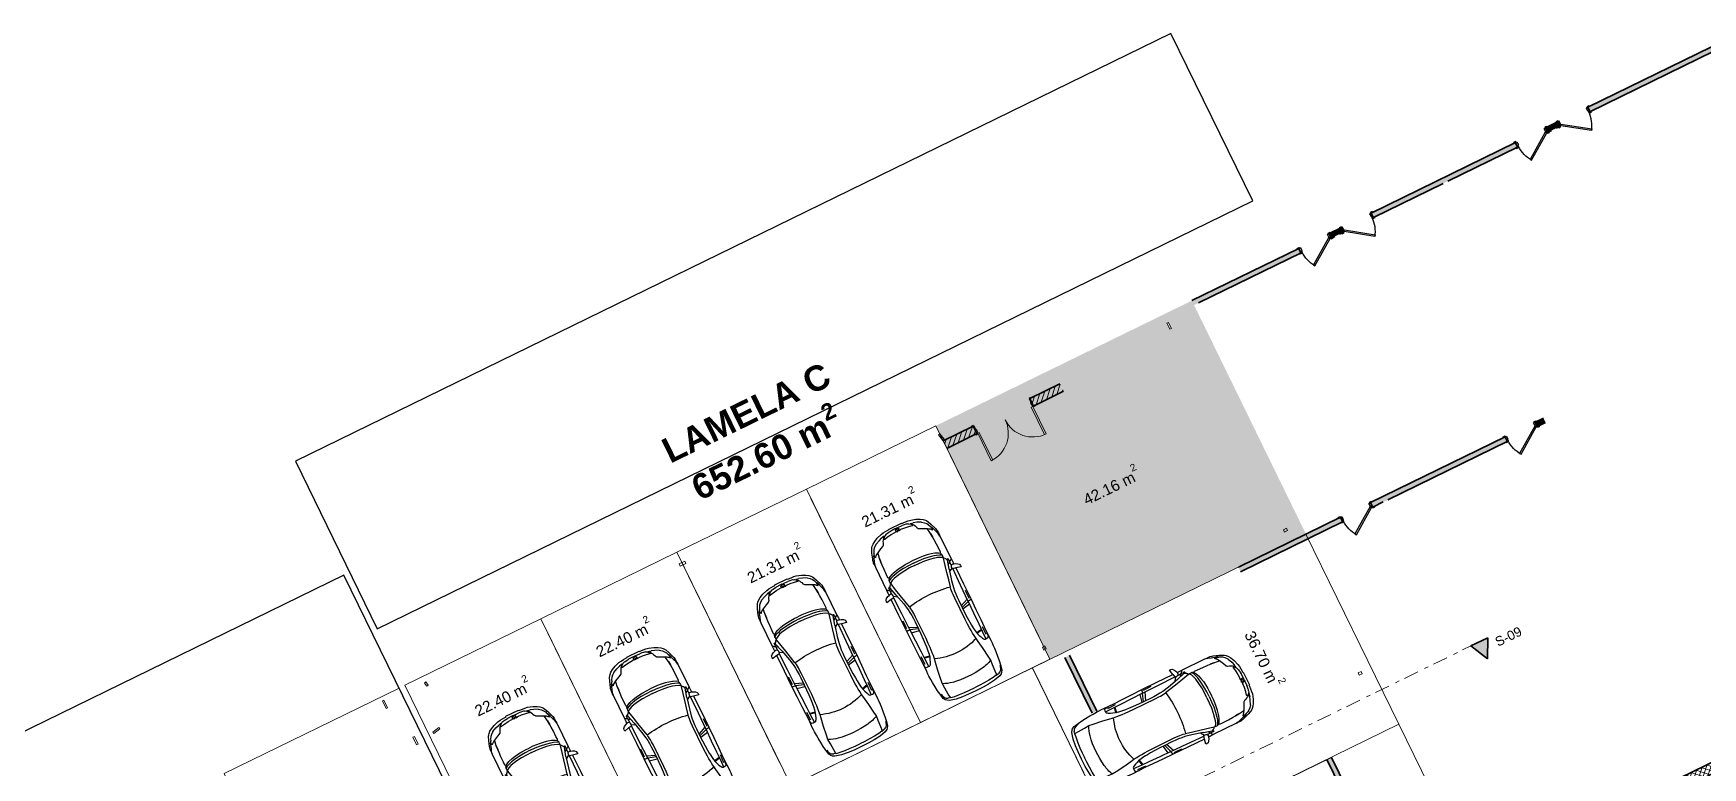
# Model space of a CAD drawing. Header units: metres. Extents: x 7511783 to 7512372, y 4692307 to 4692611.
# Drawn here: x 7512304.86 to 7512344.68, y 4692572.71 to 4692590.23 of the extents above; entities that cross this region are included whole.
import ezdxf

# ---------------------------------------------------------------- set-up
doc = ezdxf.new("R2010")
doc.units = ezdxf.units.M
doc.linetypes.add('Dot & Dashed', pattern=[670.277762, 352.777767, -176.388884, 0, -141.111112])
doc.linetypes.add('Long Dashed', pattern=[793.749976, 476.249993, -317.499983])
for name, color, linetype, lineweight, true_color in [('A - Fill Zone_Pen_No__156', 7, 'Continuous', 0, 0x54689e), ('A - Fill Zone_Pen_No__89', 7, 'Continuous', 0, 0x71cebe), ('A - Muret_Pen_No__102', 7, 'Continuous', 0, 0xcccccc), ('Annotation - Text_Pen_No__48', 7, 'Continuous', 0, 0xa80f02), ('ARCHICAD Doors_Pen_No__108', 7, 'Continuous', 0, 0xfd8379), ('Marker - Section_Pen_No__25', 7, 'Continuous', 0, 0x40a5ff), ('Marker - Section_Pen_No__85', 7, 'Continuous', 0, 0x80c2ff)]:
    doc.layers.add(name, color=color, linetype=linetype, lineweight=lineweight, true_color=true_color)
for name, color, linetype, lineweight in [('A - Muret', 7, 'Continuous', 0), ('A - Muret_Pen_No__101', 252, 'Continuous', 0), ('A - Muret_Pen_No__7', 7, 'Continuous', 0), ('A - Pllaka Themel', 7, 'Continuous', 0), ('A - Pllaka Themel_Pen_No__42', 8, 'Continuous', 0), ('A - Shtyllat', 7, 'Continuous', 0), ('A - Shtyllat_Pen_No__1', 7, 'Continuous', 0), ('A -Polyline_Pen_No__42', 8, 'Continuous', 0), ('A1 - Bodrumi -1', 7, 'Continuous', 0), ('A1 - Bodrumi -1_Pen_No__42', 8, 'Continuous', 0), ('ARCHICAD Doors_Pen_No__42', 8, 'Continuous', 0), ('garazhat-netw-amiri - b1', 20, 'Continuous', 0), ('Interior - Furniture _Pen_No__42', 8, 'Continuous', 0), ('Marker - Section', 7, 'Continuous', 0)]:
    doc.layers.add(name, color=color, linetype=linetype, lineweight=lineweight)
doc.styles.add('GENERATED_STYLE_1', font='arial.ttf')
doc.styles.add('GENERATED_STYLE_2', font='arialbd.ttf')
pattern_1 = [(45, (0, 0), (-68.9429, 68.9429), [])]
pattern_2 = [(45, (0, 0), (-68.9429, 68.9429), []), (135, (0, 0), (68.9429, 68.9429), [])]

# ---------------------------------------------------------------- blocks, each defined once
blk = doc.blocks.new('Slab_2', base_point=(27550, -20501))
at = {"layer": 'A - Pllaka Themel_Pen_No__42', "color": 8, "linetype": 'Continuous', "lineweight": 25, "flags": 128}
blk.add_lwpolyline([(27550, -20501), (52100, -20501), (52100, 1500), (27550, 1500)], close=True, dxfattribs=at)
blk = doc.blocks.new('Slab_3', base_point=(4150, -24950))
at = {"layer": 'A1 - Bodrumi -1_Pen_No__42', "color": 8, "linetype": 'Continuous', "lineweight": 25, "flags": 128}
blk.add_lwpolyline([(4150, -24950), (27400, -24951), (27400, -20501), (4150, -20501)], close=True, dxfattribs=at)
blk = doc.blocks.new('Door 22')
at = {"layer": 'ARCHICAD Doors_Pen_No__42', "color": 8, "linetype": 'Continuous', "lineweight": 25}
for p, q in [((-260, 394), (-237, 427)), ((-237, 427), (372, 0)), ((-387, 24), (-437, 24)), ((-437, 24), (-437, 5)), ((-437, 5), (-387, 5)), ((-400, 5), (-437, 5)), ((-400, 5), (-437, 5)), ((-375, 5), (-400, 5)), ((-400, 5), (-400, 0)), ((-400, 0), (-400, 5)), ((-400, 0), (-400, 5)), ((-400, 0), (-375, 0)), ((-372, 0), (-400, 0)), ((-400, 0), (-400, -115)), ((-400, -115), (-400, 0)), ((-400, -115), (-400, 0)), ((-387, 5), (-387, 24)), ((-375, 0), (-375, 5)), ((-372, -40), (-372, 0)), ((349, -33), (-260, 394)), ((372, 0), (349, -33)), ((400, 0), (372, 0)), ((372, 0), (372, -40)), ((400, 5), (375, 5)), ((375, 5), (375, 0)), ((375, 0), (400, 0)), ((437, 24), (387, 24)), ((387, 24), (387, 5)), ((387, 5), (437, 5)), ((400, 0), (400, 5)), ((400, 0), (400, 5)), ((400, 0), (400, 5)), ((400, 5), (437, 5)), ((400, 5), (437, 5)), ((400, -115), (400, 0)), ((400, -115), (400, 0)), ((400, -115), (400, 0)), ((437, 5), (437, 24)), ((-387, -115), (-437, -115)), ((-437, -115), (-437, -134)), ((-400, -115), (-437, -115)), ((-400, -115), (-437, -115)), ((-437, -134), (-387, -134)), ((-400, -115), (-360, -115)), ((-387, -134), (-387, -115)), ((-360, -40), (-372, -40)), ((-360, -115), (-360, -40)), ((372, -40), (360, -40)), ((360, -40), (360, -115)), ((360, -115), (400, -115)), ((437, -115), (387, -115)), ((387, -115), (387, -134)), ((387, -134), (437, -134)), ((400, -115), (437, -115)), ((400, -115), (437, -115)), ((437, -134), (437, -115))]:
    blk.add_line(p, q, dxfattribs=at)
blk.add_arc((372, 0), 744, 145, 180, dxfattribs=at)
blk = doc.blocks.new('Door 22_2')
at = {"layer": 'ARCHICAD Doors_Pen_No__42', "color": 8, "linetype": 'Continuous', "lineweight": 25}
for p, q in [((-260, 394), (-237, 427)), ((-237, 427), (372, 0)), ((-437, 0), (-437, 19)), ((-437, 19), (-387, 19)), ((-387, 0), (-437, 0)), ((-400, 0), (-437, 0)), ((-400, 0), (-437, 0)), ((-372, 0), (-400, 0)), ((-400, 0), (-400, -115)), ((-400, 0), (-400, -115)), ((-400, 0), (-400, -115)), ((-387, 19), (-387, 0)), ((-372, -40), (-372, 0)), ((349, -33), (-260, 394)), ((372, 0), (349, -33)), ((400, 0), (372, 0)), ((372, 0), (372, -40)), ((387, 19), (437, 19)), ((387, 0), (387, 19)), ((437, 0), (387, 0)), ((400, -115), (400, 0)), ((400, 0), (400, -115)), ((400, 0), (400, -115)), ((400, 0), (437, 0)), ((400, 0), (437, 0)), ((437, 19), (437, 0)), ((-437, -139), (-437, -120)), ((-437, -120), (-387, -120)), ((-400, -120), (-437, -120)), ((-400, -120), (-437, -120)), ((-387, -139), (-437, -139)), ((-400, -120), (-400, -115)), ((-400, -115), (-375, -115)), ((-400, -115), (-360, -115)), ((-400, -115), (-400, -120)), ((-400, -115), (-400, -120)), ((-375, -120), (-400, -120)), ((-387, -120), (-387, -139)), ((-375, -115), (-375, -120)), ((-360, -40), (-372, -40)), ((-360, -115), (-360, -40)), ((372, -40), (360, -40)), ((360, -40), (360, -115)), ((360, -115), (400, -115)), ((375, -120), (375, -115)), ((375, -115), (400, -115)), ((400, -120), (375, -120)), ((387, -120), (437, -120)), ((387, -139), (387, -120)), ((437, -139), (387, -139)), ((400, -115), (400, -120)), ((400, -115), (400, -120)), ((400, -115), (400, -120)), ((400, -120), (437, -120)), ((400, -120), (437, -120)), ((437, -120), (437, -139))]:
    blk.add_line(p, q, dxfattribs=at)
blk.add_arc((372, 0), 744, 145, 180, dxfattribs=at)
blk = doc.blocks.new('Wall_6', base_point=(37900, -16801))
at = {"layer": 'A - Muret_Pen_No__102', "linetype": 'Continuous', "lineweight": 0, "true_color": 0xcccccc}
for points in [[(37900, -16921), (40740, -16921), (40740, -16801), (37900, -16801)], [(41540, -16801), (41540, -16921), (41860, -16921), (41860, -16801)], [(46490, -16801), (42660, -16801), (42660, -16921), (46490, -16921)], [(47290, -16921), (47610, -16921), (47610, -16801), (47290, -16801)], [(51700, -16801), (48410, -16801), (48410, -16921), (51700, -16921)]]:
    blk.add_hatch(color=254, dxfattribs=at).paths.add_polyline_path(points)
at = {"layer": 'A - Muret_Pen_No__7', "color": 7, "linetype": 'Continuous', "lineweight": 35}
for p, q in [((40740, -16801), (40703, -16801)), ((40740, -16921), (40703, -16921)), ((40740, -16801), (40740, -16916)), ((40740, -16916), (40740, -16921)), ((41540, -16801), (41577, -16801)), ((41540, -16801), (41540, -16916)), ((41540, -16916), (41540, -16921)), ((41540, -16921), (41577, -16921)), ((41860, -16801), (41823, -16801)), ((41860, -16921), (41823, -16921)), ((41860, -16801), (41860, -16916)), ((41860, -16916), (41860, -16921)), ((42660, -16801), (42697, -16801)), ((42660, -16801), (42660, -16916)), ((42660, -16916), (42660, -16921)), ((42660, -16921), (42697, -16921)), ((46490, -16801), (46453, -16801)), ((46490, -16921), (46453, -16921)), ((46490, -16806), (46490, -16801)), ((46490, -16921), (46490, -16806)), ((47290, -16801), (47327, -16801)), ((47290, -16806), (47290, -16801)), ((47290, -16921), (47290, -16806)), ((47290, -16921), (47327, -16921)), ((47610, -16801), (47573, -16801)), ((47610, -16921), (47573, -16921)), ((47610, -16801), (47610, -16916)), ((47610, -16916), (47610, -16921)), ((48410, -16801), (48447, -16801)), ((48410, -16801), (48410, -16916)), ((48410, -16916), (48410, -16921)), ((48410, -16921), (48447, -16921))]:
    blk.add_line(p, q, dxfattribs=at)
at = {"layer": 'A - Muret_Pen_No__7', "color": 7, "linetype": 'Continuous', "lineweight": 35, "flags": 128}
for points in [[(40740, -16801), (37900, -16801)], [(38020, -16921), (40740, -16921)], [(41860, -16801), (41540, -16801)], [(41540, -16921), (41640, -16921)], [(41760, -16921), (41860, -16921)], [(46490, -16801), (42660, -16801)], [(42660, -16921), (44515, -16921)], [(44635, -16921), (46490, -16921)], [(47610, -16801), (47290, -16801)], [(47290, -16921), (47390, -16921)], [(47510, -16921), (47610, -16921)], [(51700, -16801), (48410, -16801)], [(48410, -16921), (51700, -16921)]]:
    blk.add_lwpolyline(points, dxfattribs=at)
at = {"layer": 'ARCHICAD Doors_Pen_No__42', "color": 8, "linetype": 'Continuous', "lineweight": 25, "xscale": -1, "zscale": 1000, "rotation": 180}
for name, p in [('Door 22', (41140, -16916)), ('Door 22_2', (46890, -16921))]:
    blk.add_blockref(name, p, dxfattribs=at)
at = {"layer": 'ARCHICAD Doors_Pen_No__42', "color": 8, "linetype": 'Continuous', "lineweight": 25, "zscale": 1000, "rotation": 180}
for p in [(42260, -16916), (48010, -16916)]:
    blk.add_blockref('Door 22', p, dxfattribs=at)
blk = doc.blocks.new('Wall_10', base_point=(47450, -16801))
at = {"layer": 'A - Muret_Pen_No__102', "linetype": 'Continuous', "lineweight": 0, "true_color": 0xcccccc}
blk.add_hatch(color=254, dxfattribs=at).paths.add_polyline_path([(47390, -16921), (47390, -18401), (47510, -18401), (47510, -16921)])
at = {"layer": 'A - Muret_Pen_No__7', "color": 7, "linetype": 'Continuous', "lineweight": 35, "flags": 128}
for points in [[(47390, -16921), (47390, -18401)], [(47510, -18401), (47510, -16921)]]:
    blk.add_lwpolyline(points, dxfattribs=at)
blk = doc.blocks.new('Metal Double Door 22')
at = {"layer": 'ARCHICAD Doors_Pen_No__108', "color": 11, "linetype": 'Continuous', "lineweight": 13, "true_color": 0xfd8379}
for p, q in [((-730, 730), (-730, 0)), ((-690, 730), (-730, 730)), ((-690, 0), (-690, 730)), ((690, 0), (690, 730)), ((690, 730), (730, 730)), ((730, 730), (730, 0)), ((-793, 0), (-793, 19)), ((-793, 19), (-743, 19)), ((-743, 0), (-793, 0)), ((-750, 0), (-793, 0)), ((-750, 0), (-793, 0)), ((-730, 0), (-750, 0)), ((-750, 0), (-750, -100)), ((-750, 0), (-750, -100)), ((-750, 0), (-750, -100)), ((-743, 19), (-743, 0)), ((-730, -40), (-730, 0)), ((-730, 0), (-690, 0)), ((730, 0), (690, 0)), ((750, 0), (730, 0)), ((730, 0), (730, -40)), ((743, 19), (793, 19)), ((743, 0), (743, 19)), ((793, 0), (743, 0)), ((750, -100), (750, 0)), ((750, 0), (750, -100)), ((750, 0), (750, -100)), ((750, 0), (793, 0)), ((750, 0), (793, 0)), ((793, 19), (793, 0)), ((-793, -219), (-793, -200)), ((-793, -200), (-743, -200)), ((-750, -200), (-793, -200)), ((-750, -200), (-793, -200)), ((-743, -219), (-793, -219)), ((-750, -200), (-750, -100)), ((-750, -100), (-731, -100)), ((-750, -100), (-718, -100)), ((-750, -100), (-750, -200)), ((-750, -100), (-750, -200)), ((-731, -200), (-750, -200)), ((-743, -200), (-743, -219)), ((-731, -100), (-731, -200)), ((-718, -40), (-730, -40)), ((-718, -100), (-718, -40)), ((730, -40), (718, -40)), ((718, -40), (718, -100)), ((718, -100), (750, -100)), ((731, -200), (731, -100)), ((731, -100), (750, -100)), ((750, -200), (731, -200)), ((743, -200), (793, -200)), ((743, -219), (743, -200)), ((793, -219), (743, -219)), ((750, -100), (750, -200)), ((750, -100), (750, -200)), ((750, -100), (750, -200)), ((750, -200), (793, -200)), ((750, -200), (793, -200)), ((793, -200), (793, -219))]:
    blk.add_line(p, q, dxfattribs=at)
for centre, start, end in [((-730, 0), 0, 90), ((730, 0), 90, 180)]:
    blk.add_arc(centre, 730, start, end, dxfattribs=at)
blk = doc.blocks.new('Wall_11', base_point=(13600, -12951))
at = {"layer": 'A - Muret_Pen_No__102', "linetype": 'Continuous', "lineweight": 13, "true_color": 0xcccccc}
h = blk.add_hatch(dxfattribs=at)
h.set_pattern_fill('COMMON_BRICK', color=254, style=0, pattern_type=2)
h.set_pattern_definition(pattern_1)
h.paths.add_polyline_path([(13600, -12951), (14400, -12951), (14400, -12751), (13600, -12751)])
h = blk.add_hatch(dxfattribs=at)
h.set_pattern_fill('COMMON_BRICK', color=254, style=0, pattern_type=2)
h.set_pattern_definition(pattern_1)
h.paths.add_polyline_path([(15900, -12951), (16700, -12951), (16700, -12751), (15900, -12751)])
at = {"layer": 'A - Muret_Pen_No__7', "color": 7, "linetype": 'Continuous', "lineweight": 35}
for p, q in [((14400, -12751), (14357, -12751)), ((14400, -12951), (14357, -12951)), ((14400, -12851), (14400, -12751)), ((14400, -12951), (14400, -12851)), ((15900, -12751), (15943, -12751)), ((15900, -12851), (15900, -12751)), ((15900, -12951), (15900, -12851)), ((15900, -12951), (15943, -12951))]:
    blk.add_line(p, q, dxfattribs=at)
at = {"layer": 'A - Muret_Pen_No__7', "color": 7, "linetype": 'Continuous', "lineweight": 35, "flags": 128}
for points in [[(14400, -12751), (13600, -12751)], [(13600, -12951), (14400, -12951)], [(16700, -12751), (15900, -12751)], [(15900, -12951), (16700, -12951)]]:
    blk.add_lwpolyline(points, dxfattribs=at)
at = {"layer": 'ARCHICAD Doors_Pen_No__108', "color": 11, "linetype": 'Continuous', "lineweight": 13, "true_color": 0xfd8379, "zscale": 1000, "rotation": 180}
blk.add_blockref('Metal Double Door 22', (15150, -12951), dxfattribs=at)
blk = doc.blocks.new('Wall_12', base_point=(18900, -16801))
at = {"layer": 'A - Muret_Pen_No__102', "linetype": 'Continuous', "lineweight": 0, "true_color": 0xcccccc}
for points in [[(18900, -16921), (21608, -16921), (21608, -16801), (18900, -16801)], [(22408, -16801), (22408, -16921), (25980, -16921), (25980, -16801)], [(26780, -16801), (26780, -16921), (27000, -16921), (27000, -16801)]]:
    blk.add_hatch(color=254, dxfattribs=at).paths.add_polyline_path(points)
at = {"layer": 'A - Muret_Pen_No__7', "color": 7, "linetype": 'Continuous', "lineweight": 35}
for p, q in [((21608, -16801), (21571, -16801)), ((21608, -16921), (21571, -16921)), ((21608, -16801), (21608, -16916)), ((21608, -16916), (21608, -16921)), ((22408, -16801), (22445, -16801)), ((22408, -16801), (22408, -16916)), ((22408, -16916), (22408, -16921)), ((22408, -16921), (22445, -16921)), ((25980, -16801), (25943, -16801)), ((25980, -16921), (25943, -16921)), ((25980, -16801), (25980, -16916)), ((25980, -16916), (25980, -16921)), ((26780, -16801), (26817, -16801)), ((26780, -16801), (26780, -16916)), ((26780, -16916), (26780, -16921)), ((26780, -16921), (26817, -16921))]:
    blk.add_line(p, q, dxfattribs=at)
at = {"layer": 'A - Muret_Pen_No__7', "color": 7, "linetype": 'Continuous', "lineweight": 35, "flags": 128}
for points in [[(21608, -16801), (18900, -16801)], [(18900, -16921), (21608, -16921)], [(25980, -16801), (22408, -16801)], [(22408, -16921), (22690, -16921)], [(22810, -16921), (25980, -16921)], [(27000, -16801), (26780, -16801)], [(26780, -16921), (27000, -16921)]]:
    blk.add_lwpolyline(points, dxfattribs=at)
at = {"layer": 'ARCHICAD Doors_Pen_No__42', "color": 8, "linetype": 'Continuous', "lineweight": 25, "xscale": -1, "zscale": 1000, "rotation": 180}
for p in [(22008, -16916), (26380, -16916)]:
    blk.add_blockref('Door 22', p, dxfattribs=at)
blk = doc.blocks.new('Wall_13', base_point=(18900, -14751))
at = {"layer": 'A - Muret_Pen_No__102', "linetype": 'Continuous', "lineweight": 0, "true_color": 0xcccccc}
blk.add_hatch(color=254, dxfattribs=at).paths.add_polyline_path([(18780, -14751), (18780, -18881), (18900, -18881), (18900, -14751)])
at = {"layer": 'A - Muret_Pen_No__7', "color": 7, "linetype": 'Continuous', "lineweight": 35, "flags": 128}
for points in [[(18780, -14751), (18780, -18881)], [(18900, -16801), (18900, -14751)], [(18900, -18881), (18900, -16921)]]:
    blk.add_lwpolyline(points, dxfattribs=at)
blk = doc.blocks.new('Wall_14', base_point=(0, 0))
at = {"layer": 'A - Muret_Pen_No__101', "linetype": 'Continuous', "lineweight": 13}
h = blk.add_hatch(dxfattribs=at)
h.set_pattern_fill('CONCRETE_BLOCK', color=252, style=0, pattern_type=2)
h.set_pattern_definition(pattern_2)
h.paths.add_polyline_path([(950, 0), (950, -250), (4050, -250), (4050, 0)])
h = blk.add_hatch(dxfattribs=at)
h.set_pattern_fill('CONCRETE_BLOCK', color=252, style=0, pattern_type=2)
h.set_pattern_definition(pattern_2)
h.paths.add_polyline_path([(4850, -250), (9500, -250), (9500, 0), (4850, 0)])
h = blk.add_hatch(dxfattribs=at)
h.set_pattern_fill('CONCRETE_BLOCK', color=252, style=0, pattern_type=2)
h.set_pattern_definition(pattern_2)
h.paths.add_polyline_path([(10300, 0), (10300, -250), (13350, -250), (13350, 0)])
h = blk.add_hatch(dxfattribs=at)
h.set_pattern_fill('CONCRETE_BLOCK', color=252, style=0, pattern_type=2)
h.set_pattern_definition(pattern_2)
h.paths.add_polyline_path([(17025, -250), (22350, -250), (22350, 0), (17025, 0)])
h = blk.add_hatch(dxfattribs=at)
h.set_pattern_fill('CONCRETE_BLOCK', color=252, style=0, pattern_type=2)
h.set_pattern_definition(pattern_2)
h.paths.add_polyline_path([(23150, 0), (23150, -250), (26450, -250), (26450, 0)])
h = blk.add_hatch(dxfattribs=at)
h.set_pattern_fill('CONCRETE_BLOCK', color=252, style=0, pattern_type=2)
h.set_pattern_definition(pattern_2)
h.paths.add_polyline_path([(13600, -250), (16625, -250), (16625, 0), (13600, 0)])
at = {"layer": 'A - Muret_Pen_No__7', "color": 7, "linetype": 'Continuous', "lineweight": 35, "flags": 128}
for points in [[(4050, 0), (950, 0)], [(9500, 0), (4850, 0)], [(13350, 0), (10300, 0)], [(16625, 0), (13600, 0)], [(22350, 0), (17025, 0)], [(26450, 0), (23150, 0)], [(950, -250), (4050, -250)], [(4850, -250), (9500, -250)], [(10300, -250), (13350, -250)], [(13600, -250), (16625, -250)], [(17025, -250), (22350, -250)], [(23150, -250), (26450, -250)]]:
    blk.add_lwpolyline(points, dxfattribs=at)
blk = doc.blocks.new('Column_49', base_point=(5190, 13760))
at = {"layer": 'A - Shtyllat_Pen_No__1', "color": 7, "linetype": 'Continuous', "lineweight": 13, "flags": 128}
blk.add_lwpolyline([(5170, 13660), (5210, 13660), (5210, 13860), (5170, 13860)], close=True, dxfattribs=at)
blk = doc.blocks.new('Column_50', base_point=(5190, 14480))
at = {"layer": 'A - Shtyllat_Pen_No__1', "color": 7, "linetype": 'Continuous', "lineweight": 13, "flags": 128}
blk.add_lwpolyline([(5170, 14380), (5210, 14380), (5210, 14580), (5170, 14580)], close=True, dxfattribs=at)
blk = doc.blocks.new('Column_55', base_point=(7451, 12095))
at = {"layer": 'A - Shtyllat_Pen_No__1', "color": 7, "linetype": 'Continuous', "lineweight": 13, "flags": 128}
blk.add_lwpolyline([(7535, 12134), (7543, 12095), (7368, 12056), (7359, 12095)], close=True, dxfattribs=at)
blk = doc.blocks.new('Column_56', base_point=(7505, 12176))
at = {"layer": 'A - Shtyllat_Pen_No__1', "color": 7, "linetype": 'Continuous', "lineweight": 13, "flags": 128}
blk.add_lwpolyline([(7475, 12218), (7514, 12227), (7535, 12134), (7496, 12125)], close=True, dxfattribs=at)
blk = doc.blocks.new('Column_75', base_point=(7240, 14970))
at = {"layer": 'A - Shtyllat_Pen_No__1', "color": 7, "linetype": 'Continuous', "lineweight": 13, "flags": 128}
blk.add_lwpolyline([(7165, 14940), (7165, 15000), (7315, 15000), (7315, 14940)], close=True, dxfattribs=at)
blk = doc.blocks.new('Column_77', base_point=(5957, 13274))
at = {"layer": 'A - Shtyllat_Pen_No__1', "color": 7, "linetype": 'Continuous', "lineweight": 13, "flags": 128}
blk.add_lwpolyline([(5955, 13189), (5994, 13198), (5958, 13359), (5919, 13350)], close=True, dxfattribs=at)
blk = doc.blocks.new('Column_78', base_point=(7285, 14025))
at = {"layer": 'A - Shtyllat_Pen_No__1', "color": 7, "linetype": 'Continuous', "lineweight": 13, "flags": 128}
blk.add_lwpolyline([(7315, 14065), (7255, 14065), (7255, 13985), (7315, 13985)], close=True, dxfattribs=at)
blk = doc.blocks.new('Column_79', base_point=(436, 13820))
at = {"layer": 'A - Shtyllat_Pen_No__1', "color": 7, "linetype": 'Continuous', "lineweight": 13, "flags": 128}
blk.add_lwpolyline([(456, 13900), (416, 13900), (416, 13740), (456, 13740)], close=True, dxfattribs=at)
blk = doc.blocks.new('Column_82', base_point=(990, 14970))
at = {"layer": 'A - Shtyllat_Pen_No__1', "color": 7, "linetype": 'Continuous', "lineweight": 13, "flags": 128}
blk.add_lwpolyline([(950, 15000), (950, 14940), (1030, 14940), (1030, 15000)], close=True, dxfattribs=at)
blk = doc.blocks.new('Column_91', base_point=(3830, 13830))
at = {"layer": 'A - Shtyllat_Pen_No__1', "color": 7, "linetype": 'Continuous', "lineweight": 13, "flags": 128}
blk.add_lwpolyline([(3790, 13860), (3790, 13800), (3870, 13800), (3870, 13860)], close=True, dxfattribs=at)
blk = doc.blocks.new('Car 05 22')
at = {"layer": 'Interior - Furniture _Pen_No__42', "color": 8, "linetype": 'Continuous', "lineweight": 25}
for p, q in [((-585, 801), (-706, 776)), ((-483, 817), (-585, 801)), ((-372, 830), (-483, 817)), ((-252, 841), (-372, 830)), ((-168, 845), (-252, 841)), ((-78, 851), (-168, 845)), ((-24, 852), (-78, 851)), ((40, 852), (-24, 852)), ((231, 846), (40, 852)), ((125, 791), (129, 820)), ((129, 820), (139, 832)), ((139, 832), (165, 840)), ((165, 840), (195, 844)), ((195, 844), (231, 846)), ((211, 809), (418, 816)), ((400, 848), (231, 846)), ((591, 852), (400, 848)), ((857, 856), (591, 852)), ((1130, 859), (857, 856)), ((1115, 809), (1109, 774)), ((1120, 833), (1115, 809)), ((1121, 838), (1120, 836)), ((1120, 836), (1120, 833)), ((1130, 859), (1121, 838)), ((1536, 860), (1130, 859)), ((1163, 830), (1220, 829)), ((1220, 829), (1370, 831)), ((1958, 858), (1536, 860)), ((1961, 983), (1929, 983)), ((1929, 983), (1958, 858)), ((1958, 858), (1977, 777)), ((1997, 975), (1961, 983)), ((2027, 945), (1997, 975)), ((2055, 898), (2027, 945)), ((2068, 858), (2055, 898)), ((2063, 792), (2070, 800)), ((2120, 857), (2068, 858)), ((2075, 836), (2068, 858)), ((2070, 800), (2075, 809)), ((2075, 809), (2075, 836)), ((2193, 856), (2120, 857)), ((2148, 790), (2167, 814)), ((2167, 814), (2182, 834)), ((2182, 834), (2193, 856)), ((2808, 853), (2193, 856)), ((2856, 853), (2808, 853)), ((2808, 853), (2877, 843)), ((2891, 853), (2856, 853)), ((2877, 843), (2954, 814)), ((2923, 852), (2891, 853)), ((2904, 833), (2905, 833)), ((2945, 849), (2923, 852)), ((2990, 840), (2945, 849)), ((2954, 814), (3076, 775)), ((3014, 833), (2990, 840)), ((3154, 783), (3014, 833)), ((-855, 511), (-875, 345)), ((-815, 668), (-855, 511)), ((-785, 722), (-815, 668)), ((-783, 510), (-795, 391)), ((-758, 747), (-785, 722)), ((-768, 602), (-783, 510)), ((-768, 602), (-751, 670)), ((-764, 617), (-666, 624)), ((-706, 776), (-758, 747)), ((-729, 716), (-751, 670)), ((-701, 743), (-729, 716)), ((-665, 761), (-701, 743)), ((-666, 624), (-501, 634)), ((-627, 772), (-665, 761)), ((-595, 778), (-627, 772)), ((-501, 634), (-383, 642)), ((-383, 642), (-274, 631)), ((-274, 631), (-56, 601)), ((-56, 601), (146, 567)), ((126, 744), (125, 791)), ((327, 762), (125, 756)), ((132, 723), (126, 744)), ((147, 711), (132, 723)), ((146, 567), (233, 552)), ((171, 697), (147, 711)), ((213, 677), (171, 697)), ((266, 655), (213, 677)), ((233, 552), (315, 541)), ((319, 636), (266, 655)), ((315, 541), (384, 535)), ((393, 618), (319, 636)), ((522, 765), (327, 762)), ((339, 683), (330, 634)), ((355, 762), (339, 683)), ((357, 683), (347, 629)), ((373, 763), (357, 683)), ((384, 535), (454, 530)), ((475, 607), (393, 618)), ((454, 530), (526, 526)), ((521, 602), (475, 607)), ((570, 597), (521, 602)), ((814, 769), (522, 765)), ((526, 526), (628, 522)), ((653, 591), (570, 597)), ((628, 522), (757, 518)), ((773, 585), (653, 591)), ((757, 518), (1323, 518)), ((907, 580), (773, 585)), ((1109, 774), (814, 769)), ((1042, 578), (907, 580)), ((1036, 773), (997, 579)), ((1042, 578), (1108, 774)), ((1228, 578), (1042, 578)), ((1173, 775), (1090, 578)), ((1109, 774), (1538, 780)), ((1316, 580), (1228, 578)), ((1403, 584), (1316, 580)), ((1323, 518), (1420, 522)), ((1484, 590), (1403, 584)), ((1420, 522), (1467, 524)), ((1467, 524), (1511, 528)), ((1562, 601), (1484, 590)), ((1511, 528), (1554, 533)), ((1538, 780), (1975, 786)), ((1554, 533), (1597, 541)), ((1730, 634), (1562, 601)), ((1597, 541), (1597, 541)), ((1611, 544), (1780, 582)), ((2000, 702), (1730, 634)), ((1780, 582), (1953, 621)), ((1939, 686), (1996, 777)), ((1953, 621), (2122, 660)), ((1977, 777), (2020, 777)), ((2000, 702), (2214, 763)), ((2020, 777), (2044, 783)), ((2044, 783), (2063, 792)), ((2069, 788), (2065, 794)), ((2069, 788), (2148, 790)), ((2107, 732), (2148, 790)), ((2122, 660), (2294, 698)), ((2148, 790), (2206, 792)), ((2206, 792), (2227, 791)), ((2227, 770), (2214, 763)), ((2214, 763), (2238, 752)), ((2227, 791), (2233, 790)), ((2234, 774), (2227, 770)), ((2233, 790), (2238, 787)), ((2238, 777), (2234, 774)), ((2241, 784), (2238, 787)), ((2238, 777), (2241, 781)), ((2238, 752), (2259, 740)), ((2241, 781), (2241, 784)), ((2259, 740), (2269, 731)), ((2269, 731), (2279, 722)), ((2279, 722), (2294, 698)), ((2294, 698), (2317, 701)), ((2294, 698), (2294, 698)), ((2317, 701), (2346, 703)), ((2355, 640), (2317, 701)), ((2346, 703), (2379, 702)), ((2380, 575), (2355, 640)), ((2410, 649), (2379, 702)), ((2379, 702), (2411, 694)), ((2397, 514), (2380, 575)), ((2419, 396), (2397, 514)), ((2436, 583), (2410, 649)), ((2411, 694), (2411, 694)), ((2429, 682), (2411, 694)), ((2429, 682), (2457, 700)), ((2429, 682), (2429, 682)), ((2429, 682), (2457, 640)), ((2454, 522), (2436, 583)), ((2478, 401), (2454, 522)), ((2457, 700), (2535, 698)), ((2457, 640), (2487, 574)), ((2494, 269), (2478, 401)), ((2487, 574), (2492, 562)), ((2492, 562), (2518, 477)), ((2518, 477), (2538, 384)), ((2535, 698), (2535, 698)), ((2535, 698), (2673, 696)), ((2673, 696), (2787, 691)), ((2787, 691), (2868, 687)), ((2868, 687), (2960, 679)), ((2960, 679), (2868, 687)), ((2960, 679), (3047, 666)), ((3022, 758), (3024, 762)), ((3024, 754), (3022, 758)), ((3024, 762), (3035, 765)), ((3038, 743), (3024, 754)), ((3035, 765), (3047, 764)), ((3051, 731), (3038, 743)), ((3047, 764), (3061, 763)), ((3047, 666), (3100, 657)), ((3065, 715), (3051, 731)), ((3061, 763), (3090, 757)), ((3077, 698), (3065, 715)), ((3100, 763), (3076, 775)), ((3100, 657), (3077, 698)), ((3090, 757), (3108, 751)), ((3114, 753), (3100, 763)), ((3153, 554), (3100, 657)), ((3108, 751), (3123, 746)), ((3123, 746), (3114, 753)), ((3170, 727), (3123, 746)), ((3190, 476), (3153, 554)), ((3236, 748), (3154, 783)), ((3212, 701), (3170, 727)), ((3199, 467), (3190, 476)), ((3221, 454), (3199, 467)), ((3254, 663), (3212, 701)), ((3256, 439), (3221, 454)), ((3269, 728), (3236, 748)), ((3302, 603), (3254, 663)), ((3288, 425), (3256, 439)), ((3299, 706), (3269, 728)), ((3319, 408), (3288, 425)), ((3337, 663), (3299, 706)), ((3302, 603), (3346, 501)), ((3353, 384), (3319, 408)), ((3374, 604), (3337, 663)), ((3346, 501), (3374, 420)), ((3418, 513), (3374, 604)), ((3391, 344), (3374, 420)), ((3457, 393), (3418, 513)), ((-883, 195), (-885, 0)), ((-885, 0), (-883, -195)), ((-875, 345), (-883, 195)), ((-807, 125), (-808, 0)), ((-807, -125), (-808, 0)), ((-802, 259), (-807, 125)), ((-795, 391), (-802, 259)), ((2434, 266), (2419, 396)), ((2442, 132), (2434, 266)), ((2444, 0), (2442, 132)), ((2444, 0), (2442, -132)), ((2503, 133), (2494, 269)), ((2506, 0), (2503, 133)), ((2538, 384), (2551, 286)), ((2551, 286), (2560, 194)), ((2560, 194), (2564, 101)), ((2564, 101), (2566, 0)), ((2564, -101), (2566, 0)), ((3325, 377), (3321, 370)), ((3321, 370), (3321, 362)), ((3321, 362), (3338, 277)), ((3328, 380), (3325, 377)), ((3338, 379), (3328, 380)), ((3364, 358), (3338, 379)), ((3338, 277), (3352, 173)), ((3352, 173), (3358, 76)), ((3377, 360), (3353, 384)), ((3354, 28), (3358, 76)), ((3354, 28), (3354, -1)), ((3354, -28), (3354, 1)), ((3397, 316), (3364, 358)), ((3371, 12), (3370, -1)), ((3371, -12), (3370, 1)), ((3372, 24), (3371, 12)), ((3376, 39), (3372, 24)), ((3382, 47), (3376, 39)), ((3391, 344), (3377, 360)), ((3386, 48), (3382, 47)), ((3386, 48), (3394, 48)), ((3399, 47), (3394, 48)), ((3408, 289), (3397, 316)), ((3404, 39), (3399, 47)), ((3404, 39), (3408, 24)), ((3408, 289), (3414, 267)), ((3408, 24), (3410, 8)), ((3410, 8), (3410, 0)), ((3414, 267), (3418, 243)), ((3418, 243), (3424, 201)), ((3424, 201), (3428, 152)), ((3432, 40), (3428, 152)), ((3432, 57), (3432, 57)), ((3432, 0), (3432, 40)), ((3432, 0), (3432, -40)), ((3468, 331), (3457, 393)), ((3474, 264), (3468, 331)), ((3478, 200), (3474, 264)), ((3479, 165), (3478, 200)), ((3490, 165), (3479, 165)), ((3490, -165), (3490, 165)), ((-883, -195), (-875, -345)), ((-875, -345), (-855, -511)), ((-802, -259), (-807, -125)), ((-795, -391), (-802, -259)), ((-783, -510), (-795, -391)), ((2419, -396), (2397, -514)), ((2434, -266), (2419, -396)), ((2442, -132), (2434, -266)), ((2494, -269), (2478, -401)), ((2503, -133), (2494, -269)), ((2506, 0), (2503, -133)), ((2518, -477), (2538, -384)), ((2538, -384), (2551, -286)), ((2551, -286), (2560, -194)), ((2560, -194), (2564, -101)), ((3353, -384), (3319, -408)), ((3321, -362), (3338, -277)), ((3321, -370), (3321, -362)), ((3325, -377), (3321, -370)), ((3328, -380), (3325, -377)), ((3338, -379), (3328, -380)), ((3338, -277), (3352, -173)), ((3364, -358), (3338, -379)), ((3352, -173), (3358, -76)), ((3377, -360), (3353, -384)), ((3354, -28), (3358, -76)), ((3397, -316), (3364, -358)), ((3372, -24), (3371, -12)), ((3376, -39), (3372, -24)), ((3391, -344), (3374, -420)), ((3382, -47), (3376, -39)), ((3391, -344), (3377, -360)), ((3386, -48), (3382, -47)), ((3386, -48), (3394, -48)), ((3399, -47), (3394, -48)), ((3408, -289), (3397, -316)), ((3404, -39), (3399, -47)), ((3404, -39), (3408, -24)), ((3408, -24), (3410, -8)), ((3408, -289), (3414, -267)), ((3410, -8), (3410, 0)), ((3414, -267), (3418, -243)), ((3418, -243), (3424, -201)), ((3418, -513), (3457, -393)), ((3424, -201), (3428, -152)), ((3432, -40), (3428, -152)), ((3432, -57), (3432, -57)), ((3457, -393), (3468, -331)), ((3468, -331), (3474, -264)), ((3474, -264), (3478, -200)), ((3478, -200), (3479, -165)), ((3479, -165), (3490, -165)), ((-855, -511), (-815, -668)), ((-815, -668), (-785, -722)), ((-785, -722), (-758, -747)), ((-768, -602), (-783, -510)), ((-768, -602), (-751, -670)), ((-764, -617), (-666, -624)), ((-758, -747), (-706, -776)), ((-729, -716), (-751, -670)), ((-701, -743), (-729, -716)), ((-706, -776), (-585, -801)), ((-665, -761), (-701, -743)), ((-666, -624), (-501, -634)), ((-627, -772), (-665, -761)), ((-595, -778), (-627, -772)), ((-501, -634), (-383, -642)), ((-383, -642), (-274, -631)), ((-274, -631), (-56, -601)), ((-56, -601), (146, -567)), ((126, -744), (125, -791)), ((327, -762), (125, -756)), ((125, -791), (129, -820)), ((132, -723), (126, -744)), ((147, -711), (132, -723)), ((146, -567), (233, -552)), ((171, -697), (147, -711)), ((213, -677), (171, -697)), ((266, -655), (213, -677)), ((233, -552), (315, -541)), ((319, -636), (266, -655)), ((315, -541), (384, -535)), ((393, -618), (319, -636)), ((522, -765), (327, -762)), ((339, -683), (330, -634)), ((355, -762), (339, -683)), ((357, -683), (347, -629)), ((373, -763), (357, -683)), ((384, -535), (454, -530)), ((475, -607), (393, -618)), ((454, -530), (526, -526)), ((521, -602), (475, -607)), ((570, -597), (521, -602)), ((814, -769), (522, -765)), ((526, -526), (628, -522)), ((653, -591), (570, -597)), ((628, -522), (757, -518)), ((773, -585), (653, -591)), ((757, -518), (1323, -518)), ((907, -580), (773, -585)), ((1109, -774), (814, -769)), ((1042, -578), (907, -580)), ((1036, -773), (997, -579)), ((1042, -578), (1108, -774)), ((1228, -578), (1042, -578)), ((1173, -775), (1090, -578)), ((1109, -774), (1538, -780)), ((1115, -809), (1109, -774)), ((1316, -580), (1228, -578)), ((1403, -584), (1316, -580)), ((1323, -518), (1420, -522)), ((1484, -590), (1403, -584)), ((1420, -522), (1467, -524)), ((1467, -524), (1511, -528)), ((1562, -601), (1484, -590)), ((1511, -528), (1554, -533)), ((1538, -780), (1975, -786)), ((1554, -533), (1597, -541)), ((1730, -634), (1562, -601)), ((1597, -541), (1597, -541)), ((1611, -544), (1780, -582)), ((2000, -702), (1730, -634)), ((1780, -582), (1953, -621)), ((1939, -686), (1996, -777)), ((1953, -621), (2122, -660)), ((1958, -858), (1977, -777)), ((1977, -777), (2020, -777)), ((2000, -702), (2214, -763)), ((2020, -777), (2044, -783)), ((2044, -783), (2063, -792)), ((2063, -792), (2070, -800)), ((2069, -788), (2065, -794)), ((2069, -788), (2148, -790)), ((2107, -732), (2148, -790)), ((2122, -660), (2294, -698)), ((2148, -790), (2167, -814)), ((2148, -790), (2206, -792)), ((2206, -792), (2227, -791)), ((2214, -763), (2238, -752)), ((2227, -770), (2214, -763)), ((2234, -774), (2227, -770)), ((2227, -791), (2233, -790)), ((2233, -790), (2238, -787)), ((2238, -777), (2234, -774)), ((2238, -752), (2259, -740)), ((2238, -777), (2241, -781)), ((2241, -784), (2238, -787)), ((2241, -781), (2241, -784)), ((2259, -740), (2269, -731)), ((2269, -731), (2279, -722)), ((2279, -722), (2294, -698)), ((2294, -698), (2317, -701)), ((2294, -698), (2294, -698)), ((2355, -640), (2317, -701)), ((2317, -701), (2346, -703)), ((2346, -703), (2379, -702)), ((2380, -575), (2355, -640)), ((2410, -649), (2379, -702)), ((2379, -702), (2411, -694)), ((2397, -514), (2380, -575)), ((2436, -583), (2410, -649)), ((2429, -682), (2411, -694)), ((2411, -694), (2411, -694)), ((2429, -682), (2457, -640)), ((2429, -682), (2429, -682)), ((2429, -682), (2457, -700)), ((2454, -522), (2436, -583)), ((2478, -401), (2454, -522)), ((2457, -640), (2487, -574)), ((2457, -700), (2535, -698)), ((2487, -574), (2492, -562)), ((2492, -562), (2518, -477)), ((2535, -698), (2673, -696)), ((2535, -698), (2535, -698)), ((2673, -696), (2787, -691)), ((2787, -691), (2868, -687)), ((2868, -687), (2960, -679)), ((2960, -679), (2868, -687)), ((2954, -814), (3076, -775)), ((2960, -679), (3047, -666)), ((3014, -833), (3154, -783)), ((3024, -754), (3022, -758)), ((3022, -758), (3024, -762)), ((3038, -743), (3024, -754)), ((3024, -762), (3035, -765)), ((3035, -765), (3047, -764)), ((3051, -731), (3038, -743)), ((3047, -666), (3100, -657)), ((3047, -764), (3061, -763)), ((3065, -715), (3051, -731)), ((3061, -763), (3090, -757)), ((3077, -698), (3065, -715)), ((3100, -763), (3076, -775)), ((3100, -657), (3077, -698)), ((3090, -757), (3108, -751)), ((3153, -554), (3100, -657)), ((3114, -753), (3100, -763)), ((3108, -751), (3123, -746)), ((3123, -746), (3114, -753)), ((3170, -727), (3123, -746)), ((3190, -476), (3153, -554)), ((3154, -783), (3236, -748)), ((3212, -701), (3170, -727)), ((3199, -467), (3190, -476)), ((3221, -454), (3199, -467)), ((3254, -663), (3212, -701)), ((3256, -439), (3221, -454)), ((3236, -748), (3269, -728)), ((3302, -603), (3254, -663)), ((3288, -425), (3256, -439)), ((3269, -728), (3299, -706)), ((3319, -408), (3288, -425)), ((3299, -706), (3337, -663)), ((3302, -603), (3346, -501)), ((3337, -663), (3374, -604)), ((3346, -501), (3374, -420)), ((3374, -604), (3418, -513)), ((-585, -801), (-483, -817)), ((-483, -817), (-372, -830)), ((-372, -830), (-252, -841)), ((-252, -841), (-168, -845)), ((-168, -845), (-78, -851)), ((-78, -851), (-24, -852)), ((-24, -852), (40, -852)), ((40, -852), (231, -846)), ((129, -820), (139, -832)), ((139, -832), (165, -840)), ((165, -840), (195, -844)), ((195, -844), (231, -846)), ((211, -809), (418, -816)), ((231, -846), (400, -848)), ((400, -848), (591, -852)), ((591, -852), (857, -856)), ((857, -856), (1130, -859)), ((1120, -833), (1115, -809)), ((1120, -836), (1120, -833)), ((1121, -838), (1120, -836)), ((1130, -859), (1121, -838)), ((1130, -859), (1536, -860)), ((1163, -830), (1220, -829)), ((1220, -829), (1370, -831)), ((1536, -860), (1958, -858)), ((1958, -858), (1929, -983)), ((1929, -983), (1961, -983)), ((1961, -983), (1997, -975)), ((1997, -975), (2027, -945)), ((2027, -945), (2055, -898)), ((2055, -898), (2068, -858)), ((2075, -836), (2068, -858)), ((2068, -858), (2120, -857)), ((2070, -800), (2075, -809)), ((2075, -809), (2075, -836)), ((2120, -857), (2193, -856)), ((2167, -814), (2182, -834)), ((2182, -834), (2193, -856)), ((2193, -856), (2808, -853)), ((2808, -853), (2877, -843)), ((2808, -853), (2856, -853)), ((2856, -853), (2891, -853)), ((2877, -843), (2954, -814)), ((2891, -853), (2923, -852)), ((2923, -852), (2945, -849)), ((2945, -849), (2990, -840)), ((2990, -840), (3014, -833))]:
    blk.add_line(p, q, dxfattribs=at)
for centre, radius, start, end in [((493, 218), 973, 154.1545, 170.9117), ((1650, 0), 1520, 158.6992, 201.3008), ((-1245, 0), 2907, 349.2142, 10.7858), ((1856, -2), 2354, 170.8804, 189.9223), ((493, -218), 973, 191.2305, 205.8455)]:
    blk.add_arc(centre, radius, start, end, dxfattribs=at)
blk = doc.blocks.new('Cutting Plane_1', base_point=(-2729, -10325))
at = {"layer": 'Marker - Section_Pen_No__25', "linetype": 'Continuous', "lineweight": 35, "true_color": 0x40a5ff}
blk.add_hatch(color=161, dxfattribs=at).paths.add_polyline_path([(75963, -10325), (75513, -10325), (75738, -10775)])
at = {"layer": 'Marker - Section_Pen_No__25', "color": 161, "linetype": 'Continuous', "lineweight": 35, "true_color": 0x40a5ff}
for p, q in [((75963, -10325), (75513, -10325)), ((75513, -10325), (75738, -10775)), ((75738, -10775), (75963, -10325))]:
    blk.add_line(p, q, dxfattribs=at)
at = {"layer": 'Marker - Section_Pen_No__85', "color": 151, "linetype": 'Dot & Dashed', "lineweight": 20, "true_color": 0x80c2ff}
blk.add_line((-2504, -10325), (75513, -10325), dxfattribs=at)
at = {"layer": 'Marker - Section_Pen_No__25', "color": 161, "lineweight": 35, "true_color": 0x40a5ff, "insert": (76748, -10631), "char_height": 225, "attachment_point": 9, "style": 'GENERATED_STYLE_2'}
blk.add_mtext('\\A1;\\pt0;{\\fArial|b0|i0|c0|p34;S-09}', dxfattribs=at)

msp = doc.modelspace()

# ---------------------------------------------------------------- hatches: boundary and pattern name
at = {"layer": 'A - Fill Zone_Pen_No__89', "linetype": 'Continuous', "lineweight": 0, "true_color": 0xdbf2ee}
msp.add_hatch(color=254, dxfattribs=at).paths.add_polyline_path([(7512332.495, 4692583.854), (7512326.386, 4692580.868), (7512329.108, 4692575.298), (7512335.217, 4692578.283)])

# ---------------------------------------------------------------- linework, layer by layer
at = {"layer": 'A -Polyline_Pen_No__42', "color": 8, "linetype": 'Continuous'}
for points in [[(7512328.844, 4692575.837), (7512326.495, 4692580.643)], [(7512326.019, 4692573.788), (7512323.407, 4692579.134)], [(7512322.668, 4692572.818), (7512320.318, 4692577.625)], [(7512319.685, 4692570.693), (7512317.073, 4692576.038)], [(7512331.573, 4692570.88), (7512335.822, 4692572.957)]]:
    msp.add_lwpolyline(points, dxfattribs=at)
at = {"layer": 'A -Polyline_Pen_No__42', "color": 8, "linetype": 'Long Dashed'}
for points in [[(7512316.799, 4692569.282), (7512328.69, 4692575.093)], [(7512328.693, 4692575.087), (7512333.071, 4692566.128)]]:
    msp.add_lwpolyline(points, dxfattribs=at)
at = {"layer": 'garazhat-netw-amiri - b1'}
for points in [[(7512329.108, 4692575.298), (7512326.386, 4692580.868), (7512323.297, 4692579.359), (7512326.019, 4692573.788), (7512329.108, 4692575.298)], [(7512326.019, 4692573.788), (7512323.297, 4692579.359), (7512320.209, 4692577.849), (7512322.931, 4692572.279), (7512326.019, 4692573.788)], [(7512330.907, 4692570.555), (7512337.435, 4692573.745), (7512335.217, 4692578.283), (7512328.69, 4692575.093), (7512330.907, 4692570.555)], [(7512322.931, 4692572.279), (7512320.209, 4692577.849), (7512316.963, 4692576.263), (7512319.685, 4692570.693), (7512322.931, 4692572.279)], [(7512319.685, 4692570.693), (7512316.963, 4692576.263), (7512313.717, 4692574.677), (7512316.44, 4692569.106), (7512319.685, 4692570.693)], [(7512316.44, 4692569.106), (7512322.06, 4692557.606), (7512325.182, 4692559.131), (7512323.305, 4692562.972), (7512326.431, 4692564.5), (7512328.503, 4692561.913), (7512328.783, 4692562.137), (7512337.67, 4692551.042), (7512341.839, 4692554.381), (7512332.805, 4692565.66), (7512333.196, 4692565.972), (7512333.071, 4692566.128), (7512328.69, 4692575.093), (7512316.44, 4692569.106)], [(7512316.305, 4692569.041), (7512313.583, 4692574.611), (7512309.405, 4692572.569), (7512312.127, 4692566.999), (7512316.305, 4692569.041)], [(7512333.156, 4692565.953), (7512338.269, 4692570.037), (7512338.393, 4692569.881), (7512339.063, 4692570.415), (7512337.434, 4692573.745), (7512330.907, 4692570.555), (7512333.156, 4692565.953)]]:
    msp.add_lwpolyline(points, close=True, dxfattribs=at)

# ---------------------------------------------------------------- block references
at = {"layer": 'A - Muret', "color": 7, "lineweight": 35, "xscale": 0.001, "yscale": 0.001, "zscale": 0.001, "rotation": 26.04535599708318}
for name, p in [('Wall_6', (7512332.495, 4692583.854)), ('Wall_11', (7512326.649, 4692580.329)), ('Wall_12', (7512333.604, 4692577.495)), ('Wall_14', (7512336.864, 4692568.911)), ('Wall_10', (7512329.467, 4692575.473)), ('Wall_13', (7512335.822, 4692572.957))]:
    msp.add_blockref(name, p, dxfattribs=at)
at = {"layer": 'A - Pllaka Themel', "color": 8, "linetype": 'Continuous', "lineweight": 25, "xscale": 0.001, "yscale": 0.001, "zscale": 0.001, "rotation": 26.04535599708318}
msp.add_blockref('Slab_3', (7512313.059, 4692576.025), dxfattribs=at)
at = {"layer": 'A - Shtyllat', "color": 7, "lineweight": 35, "xscale": 0.001, "yscale": 0.001, "zscale": 0.001, "rotation": 26.04535599708318}
for name, p in [('Column_79', (7512331.953, 4692583.255)), ('Column_77', (7512326.517, 4692580.598)), ('Column_91', (7512334.726, 4692578.377)), ('Column_75', (7512320.34, 4692577.58)), ('Column_78', (7512328.976, 4692575.567)), ('Column_82', (7512336.507, 4692574.961)), ('Column_56', (7512314.232, 4692574.706)), ('Column_50', (7512313.244, 4692574.223)), ('Column_49', (7512313.974, 4692573.355)), ('Column_55', (7512314.468, 4692573.597))]:
    msp.add_blockref(name, p, dxfattribs=at)
at = {"layer": 'A1 - Bodrumi -1', "color": 8, "linetype": 'Continuous', "lineweight": 25, "xscale": 0.001, "yscale": 0.001, "zscale": 0.001, "rotation": 26.04535599708318}
msp.add_blockref('Slab_2', (7512299.869, 4692546.76), dxfattribs=at)
at = {"layer": 'Interior - Furniture _Pen_No__42', "color": 8, "linetype": 'Continuous', "lineweight": 25, "xscale": -0.001, "yscale": 0.001}
for p, rotation in [((7512326.951, 4692575.34), 296.0453559970832), ((7512324.222, 4692574.007), 296.0453559970832), ((7512320.696, 4692572.283), 296.0453559970832), ((7512330.659, 4692573.305), 206.0453559970832), ((7512317.81, 4692570.873), 296.0453559970832)]:
    msp.add_blockref('Car 05 22', p, dxfattribs=dict(at, rotation=rotation))
at = {"layer": 'Marker - Section', "color": 151, "lineweight": 20, "true_color": 0x80c2ff, "xscale": 0.001, "yscale": 0.001, "zscale": 0.001, "rotation": 26.04535599708318}
msp.add_blockref('Cutting Plane_1', (7512268.855, 4692541.26), dxfattribs=at)

# ---------------------------------------------------------------- texts
at = {"layer": 'A - Fill Zone_Pen_No__156', "color": 165, "lineweight": 20, "true_color": 0x54689e, "char_height": 0.2625, "attachment_point": 7, "style": 'GENERATED_STYLE_1'}
for s, insert, rotation in [('{\\fArial|b0|i0|c0|p34;42.16 m{\\H0.66x;\\S2^  ;}}', (7512329.987, 4692578.963), 26.0454), ('{\\fArial|b0|i0|c0|p34;21.31 m{\\H0.66x;\\S2^  ;}}', (7512324.697, 4692578.432), 26.0454), ('{\\fArial|b0|i0|c0|p34;21.31 m{\\H0.66x;\\S2^  ;}}', (7512321.97, 4692577.099), 26.0454), ('{\\fArial|b0|i0|c0|p34;22.40 m{\\H0.66x;\\S2^  ;}}', (7512318.363, 4692575.336), 26.0454), ('{\\fArial|b0|i0|c0|p34;36.70 m{\\H0.66x;\\S2^  ;}}', (7512333.736, 4692575.889), 296.0809), ('{\\fArial|b0|i0|c0|p34;22.40 m{\\H0.66x;\\S2^  ;}}', (7512315.469, 4692573.922), 26.0454)]:
    msp.add_mtext(s, dxfattribs=dict(at, insert=insert, rotation=rotation))
at = {"layer": 'Annotation - Text_Pen_No__48', "color": 14, "linetype": 'Continuous', "lineweight": 25, "true_color": 0xa80f02, "insert": (7512321.732, 4692581.451), "char_height": 0.6, "attachment_point": 2, "rotation": 26.0454, "line_spacing_factor": 0.93193, "style": 'GENERATED_STYLE_1'}
msp.add_mtext('\\A1;{\\fArial|b1|i0|c0|p34;LAMELA C\\P652.60 m\\H0.66x;\\S2^  ;}', dxfattribs=at)

doc.saveas('drawing.dxf')
